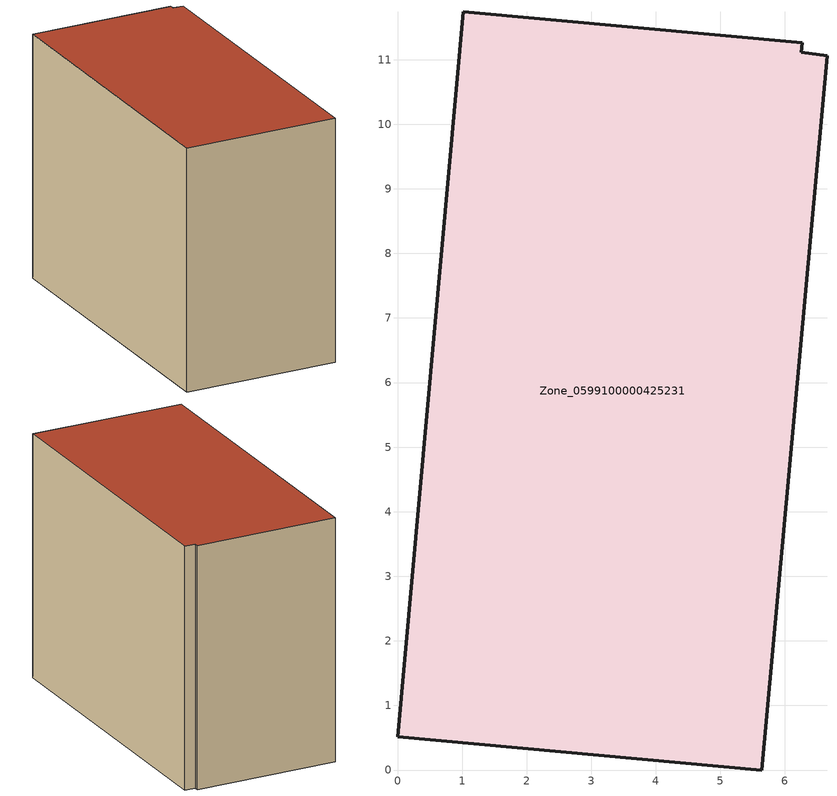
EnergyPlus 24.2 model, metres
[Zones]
Zone_0599100000425231
 floor ground (C_G): 6.65,11.06 5.64,0 0,0.51 1.02,11.74 6.27,11.26 6.25,11.12 z0
 wall outside (C_F): 0,0.51 5.64,0 6.65,11.06 6.25,11.12 6.27,11.26 1.02,11.74 0,0.51 z0:8.95
 roof outside (C_R): 5.64,0 6.65,11.06 6.25,11.12 6.27,11.26 1.02,11.74 0,0.51 z8.95
[BUILDING]
Pand.0599100000425231: North Axis=0; Terrain=City; Loads Convergence Tolerance Value=0.04; Temperature Convergence Tolerance Value=0.4; Solar Distribution=FullExterior; Maximum Number of Warmup Days=25; Minimum Number of Warmup Days=1
[Site:Location]
Rotterdam.The.Hague.AP_ZH_NLD Design_Conditions: Latitude=51.96; Longitude=4.45; Time Zone=1; Elevation=-4.5
[SITE:GROUNDTEMPERATURE:BUILDINGSURFACE]
18, 18, 18, 18, 18, 18, 18, 18, 18, 18, 18, 18
[MATERIAL] Thermal Absorptance=0.9; Solar Absorptance=0.7; Visible Absorptance=0.7
Name | Roughness | Thickness | Conductivity | Density | Specific Heat
G.TI.2006-2014 | MediumSmooth | 0.15 | 0.06 | 540 | 1210
F.TI.2006-2014 | Rough | 0.3 | 0.12 | 1920 | 840
R.TI.2006-2014 | MediumRough | 0.2 | 0.08 | 1500 | 1000
[CONSTRUCTION]
C_G: G.TI.2006-2014
C_F: F.TI.2006-2014
C_R: R.TI.2006-2014
[ZONE]
Zone_0599100000425231: Type=1; Multiplier=1; Ceiling Height=Autocalculate; Volume=Autocalculate; Floor Area=autocalculate; Part of Total Floor Area=Yes
[ZONEINFILTRATION:DESIGNFLOWRATE]
Infil_Zone_0599100000425231: Zone or ZoneList or Space or SpaceList=Zone_0599100000425231; Schedule=AlwaysOn; Design Flow Rate Calculation Method=Flow/Area; Flow Rate per Floor Area=0.0015; Constant Term Coefficient=1; Temperature Term Coefficient=0; Velocity Term Coefficient=0; Velocity Squared Term Coefficient=0
[HVACTEMPLATE:ZONE:IDEALLOADSAIRSYSTEM]
Zone_0599100000425231: Maximum Heating Supply Air Temperature=50; Minimum Cooling Supply Air Temperature=13; Maximum Heating Supply Air Humidity Ratio=0.0156; Minimum Cooling Supply Air Humidity Ratio=0.0077; Heating Limit=NoLimit; Cooling Limit=NoLimit; Dehumidification Control Type=ConstantSensibleHeatRatio; Cooling Sensible Heat Ratio=0.7; Dehumidification Setpoint=60; Humidification Control Type=None; Humidification Setpoint=30; Outdoor Air Method=None; Outdoor Air Flow Rate per Person=0.00944; Outdoor Air Flow Rate per Zone Floor Area=0; Outdoor Air Flow Rate per Zone=0; Demand Controlled Ventilation Type=None; Outdoor Air Economizer Type=NoEconomizer; Heat Recovery Type=None; Sensible Heat Recovery Effectiveness=0.7; Latent Heat Recovery Effectiveness=0.65
[ZONECONTROL:THERMOSTAT]
ThermostatControl_Zone_0599100000425231: Zone or ZoneList=Zone_0599100000425231; Control Type Schedule=DualSetpointControlType; Control 1=Thermostat_Zone_0599100000425231; Temperature Difference Between Cutout And Setpoint=0
[THERMOSTATSETPOINT:DUALSETPOINT]
Thermostat_Zone_0599100000425231: Heating Setpoint Temperature Schedule=HeatingSetpoint_Zone_0599100000425231; Cooling Setpoint Temperature Schedule=CoolingSetpoint_Zone_0599100000425231
[SCHEDULE:COMPACT]
HeatingSetpoint_Zone_0599100000425231: Through: 12/31, For: AllDays, Until: 24:00, 21
CoolingSetpoint_Zone_0599100000425231: Through: 12/31, For: AllDays, Until: 24:00, 24
DualSetpointControlType: Through: 12/31, For: AllDays, Until: 24:00, 4
AlwaysOn: Through: 12/31, For: AllDays, Until: 24:00, 1
